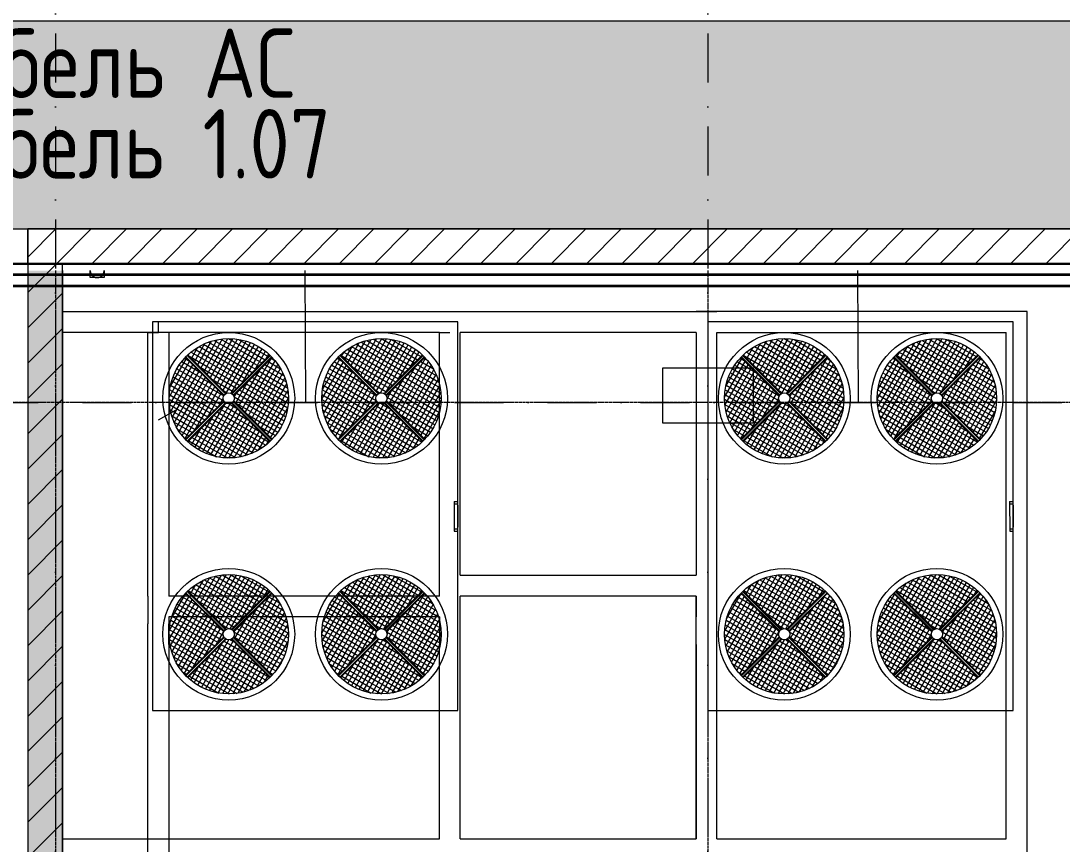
# Model space of a CAD drawing. Header units: millimetres. Extents: x 1499747 to 4230374, y -28481 to 441852.
# Drawn here: x 4033091 to 4040594, y 312929 to 318862 of the extents above; entities that cross this region are included whole.
import ezdxf
from ezdxf import colors
from ezdxf.entities.mleader import LeaderData, LeaderLine
from ezdxf.math import Vec2, Vec3
from ezdxf.xclip import XClip

# ---------------------------------------------------------------- set-up
doc = ezdxf.new("R2010")
doc.units = ezdxf.units.MM
doc.header["$MEASUREMENT"] = 0
doc.header["$XCLIPFRAME"] = 0
for name, pattern in [('CENTER2', [28.575, 19.05, -3.175, 3.175, -3.175]), ('Dot & Dashed', [670.277762, 352.777767, -176.388884, 0, -141.111112]), ('Штрихпунктирная', [670.277762, 352.777767, -176.388884, 0, -141.111112])]:
    doc.linetypes.add(name, pattern=pattern)
for name, color, linetype, lineweight in [('13 этаж_25_АР 06.03 custom_70_12 этаж_13_Интерьер - Мебель_Ном._пера__6_Ном._пера__6', 6, 'Continuous', 18), ('13 этаж_25_АР 06.03 custom_70_12 этаж_13_Интерьер - Мебель_Ном._пера__7_Ном._пера__7', 7, 'Continuous', 18), ('13 этаж_25_АР 06.03 custom_70_12 этаж_13_Интерьер - Мебель_Ном._пера__8_Ном._пера__8', 8, 'Continuous', 18), ('13 этаж_25_АР 06.03 custom_70__8 hatch_Ном._пера__8_Ном._пера__8', 8, 'Continuous', 18), ('13 этаж_25_АР 06.03 custom_70__Оси_Ном._пера__8_Ном._пера__8', 8, 'Continuous', 18), ('13 этаж_25_АР 06.03 custom_70_Defpoints_Ном._пера__7_Ном._пера__7', 7, 'Continuous', 18), ('13 этаж_25_АР 06.03 custom_70_TEXTS-_Ном._пера__1_Ном._пера__1', 1, 'Continuous', 18), ('13 этаж_25_АР 06.03 custom_70_Зина_Ном._пера__7_Ном._пера__7', 7, 'Continuous', 18), ('13 этаж_25_АР 06.03 custom_70_мет. конструкции_Ном._пера__5_Ном._пера__5', 5, 'Continuous', 18), ('13 этаж_25_АР 06.03 custom_70_ОВОРУДОВАНИЕ_Ном._пера__6_Ном._пера__6', 6, 'Continuous', 18), ('13 этаж_25_АР 06.03 custom_70_парапет 2_Ном._пера__8_Ном._пера__8', 8, 'Continuous', 18), ('13 этаж_25_АР 06.03 custom_70_Подложк_Ном._пера__1_Ном._пера__1', 1, 'Continuous', 18), ('13 этаж_25_АР 06.03 custom_70_Подложк_Ном._пера__8_Ном._пера__8', 8, 'Continuous', 18), ('13 этаж_25_Конструктив - Перекрытия_Ном._пера__1_Ном._пера__7', 7, 'Continuous', 18), ('13 этаж_25_Конструктив - Стены Ненесущие Газоблок_Ном._пера__169_Ном._пера__83', 83, 'Continuous', 18), ('13 этаж_25_Конструктив - Стены Ненесущие Газоблок_Ном._пера__47_Ном._пера__7', 7, 'Continuous', 18), ('13 этаж_25_Парапет_Ном._пера__102_Ном._пера__9', 9, 'Continuous', 18), ('13 этаж_25_Парапет_Ном._пера__20_Ном._пера__1', 1, 'Continuous', 18), ('13 этаж_25_Элемент Модели - Оси_Ном._пера__2_Ном._пера__8', 8, 'Continuous', 18), ('Кабель 2х6 mm', 150, 'Continuous', 30), ('ТП', 250, 'Continuous', 30)]:
    doc.layers.add(name, color=color, linetype=linetype, lineweight=lineweight)
doc.layers.add('Чертеж и Рисунок', color=7, linetype='Continuous')
doc.styles.add('ISOCPEUR_4', font='isocpeur.ttf', dxfattribs={"width": 0.85, "height": 250})
pattern_1 = [(45, (1023281.01, -133771.585), (42.09495, 154.348152), [198.4375, -39.6875, 0, -39.6875])]
pattern_2 = [(150, (1201054.5, 42537.222), (15.60195, 27.02337), []), (240, (1201054.5, 42537.222), (-27.02337, 15.60195), [])]
pattern_3 = [(150, (1201054.5, 42537.222), (15.60195, 27.02337), []), (240, (1201054.5, 42537.222), (-27.02337, 15.60195), [])]
pattern_4 = [(150, (1201154.5, 42537.222), (15.60195, 27.02337), []), (240, (1201154.5, 42537.222), (-27.02337, 15.60195), [])]
pattern_5 = [(150, (1201154.5, 42537.222), (15.60195, 27.02337), []), (240, (1201154.5, 42537.222), (-27.02337, 15.60195), [])]
pattern_6 = [(150, (1205056.69, 42537.222), (15.60195, 27.02337), []), (240, (1205056.69, 42537.222), (-27.02337, 15.60195), [])]
pattern_7 = [(150, (1205056.69, 42537.222), (15.60195, 27.02337), []), (240, (1205056.69, 42537.222), (-27.02337, 15.60195), [])]
pattern_8 = [(150, (1205156.69, 42537.222), (15.60195, 27.02337), []), (240, (1205156.69, 42537.222), (-27.02337, 15.60195), [])]
pattern_9 = [(150, (1205156.69, 42537.222), (15.60195, 27.02337), []), (240, (1205156.69, 42537.222), (-27.02337, 15.60195), [])]
pattern_10 = [(45, (1162404.69, 34264.05), (-127.2792, 127.2792), [])]

# ---------------------------------------------------------------- blocks, each defined once
blk = doc.blocks.new('Чертеж_4_25', base_point=(1186000, 29700))
at = {"layer": '13 этаж_25_АР 06.03 custom_70__8 hatch_Ном._пера__8_Ном._пера__8', "linetype": 'Continuous', "true_color": 0xc7c8ca}
h = blk.add_hatch(dxfattribs=at)
h.set_pattern_fill('ANSI36_0046_0019', color=9, style=0, pattern_type=2)
h.set_pattern_definition(pattern_1)
h.paths.add_polyline_path([(1199904.4, 34264.1), (1200104.7, 34264.1), (1200104.7, 45914.1), (1199904.5, 45914.1)])
h = blk.add_hatch(dxfattribs=at)
h.set_pattern_fill('ANSI36_0046_0019', color=9, style=0, pattern_type=2)
h.set_pattern_definition(pattern_1)
h.paths.add_polyline_path([(1200104.7, 45914.1), (1200104.7, 30164.1), (1200104.8, 30164.1), (1200104.8, 29914.1), (1200154.3, 29914.1), (1200154.3, 45914.1)])
at = {"layer": '13 этаж_25_АР 06.03 custom_70_ОВОРУДОВАНИЕ_Ном._пера__6_Ном._пера__6', "linetype": 'Continuous', "true_color": 0xc7c8ca}
h = blk.add_hatch(dxfattribs=at)
h.set_pattern_fill('NET_0046_0019', color=9, style=0, pattern_type=2)
h.set_pattern_definition(pattern_2)
h.paths.add_polyline_path([(1201333.9, 45030, -0.243355), (1201371.1, 45030), (1201647.7, 45306.7, 0.397572), (1201057.3, 45306.7)])
h = blk.add_hatch(dxfattribs=at)
h.set_pattern_fill('NET_0046_0019', color=9, style=0, pattern_type=2)
h.set_pattern_definition(pattern_4)
h.paths.add_polyline_path([(1202471.1, 45030), (1202747.7, 45306.7, 0.397572), (1202157.3, 45306.7), (1202433.9, 45030, -0.243355)])
h = blk.add_hatch(dxfattribs=at)
h.set_pattern_fill('NET_0046_0019', color=9, style=0, pattern_type=2)
h.set_pattern_definition(pattern_6)
h.paths.add_polyline_path([(1205336.1, 45030, -0.243355), (1205373.3, 45030), (1205649.9, 45306.7, 0.397572), (1205059.5, 45306.7)])
h = blk.add_hatch(dxfattribs=at)
h.set_pattern_fill('NET_0046_0019', color=9, style=0, pattern_type=2)
h.set_pattern_definition(pattern_8)
h.paths.add_polyline_path([(1206473.3, 45030), (1206749.9, 45306.7, 0.397572), (1206159.5, 45306.7), (1206436.1, 45030, -0.243355)])
h = blk.add_hatch(dxfattribs=at)
h.set_pattern_fill('NET_0046_0019', color=9, style=0, pattern_type=2)
h.set_pattern_definition(pattern_3)
h.paths.add_polyline_path([(1201039.9, 45289.3, 0.191496), (1200922.5, 44994.1, 0.191496), (1201039.9, 44698.8), (1201316.5, 44975.4, -0.119927), (1201312, 44994.1, -0.119927), (1201316.5, 45012.7)])
h = blk.add_hatch(dxfattribs=at)
h.set_pattern_fill('NET_0046_0019', color=9, style=0, pattern_type=2)
h.set_pattern_definition(pattern_3)
h.paths.add_polyline_path([(1201665.1, 44698.8, 0.191496), (1201782.5, 44994.1, 0.191496), (1201665.1, 45289.3), (1201388.5, 45012.7, -0.119927), (1201393, 44994.1, -0.119927), (1201388.5, 44975.4)])
h = blk.add_hatch(dxfattribs=at)
h.set_pattern_fill('NET_0046_0019', color=9, style=0, pattern_type=2)
h.set_pattern_definition(pattern_5)
h.paths.add_polyline_path([(1202139.9, 44698.8), (1202416.5, 44975.4, -0.119927), (1202412, 44994.1, -0.119927), (1202416.5, 45012.7), (1202139.9, 45289.3, 0.191496), (1202022.5, 44994.1, 0.191496)])
h = blk.add_hatch(dxfattribs=at)
h.set_pattern_fill('NET_0046_0019', color=9, style=0, pattern_type=2)
h.set_pattern_definition(pattern_5)
h.paths.add_polyline_path([(1202765.1, 45289.3), (1202488.5, 45012.7, -0.119927), (1202493, 44994.1, -0.119927), (1202488.5, 44975.4), (1202765.1, 44698.8, 0.191496), (1202882.5, 44994.1, 0.191496)])
h = blk.add_hatch(dxfattribs=at)
h.set_pattern_fill('NET_0046_0019', color=9, style=0, pattern_type=2)
h.set_pattern_definition(pattern_7)
h.paths.add_polyline_path([(1205042.1, 45289.3, 0.191496), (1204924.7, 44994.1, 0.191496), (1205042.1, 44698.8), (1205318.7, 44975.4, -0.119927), (1205314.2, 44994.1, -0.119927), (1205318.7, 45012.7)])
h = blk.add_hatch(dxfattribs=at)
h.set_pattern_fill('NET_0046_0019', color=9, style=0, pattern_type=2)
h.set_pattern_definition(pattern_7)
h.paths.add_polyline_path([(1205667.3, 44698.8, 0.191496), (1205784.7, 44994.1, 0.191496), (1205667.3, 45289.3), (1205390.7, 45012.7, -0.119927), (1205395.2, 44994.1, -0.119927), (1205390.7, 44975.4)])
h = blk.add_hatch(dxfattribs=at)
h.set_pattern_fill('NET_0046_0019', color=9, style=0, pattern_type=2)
h.set_pattern_definition(pattern_9)
h.paths.add_polyline_path([(1206142.1, 44698.8), (1206418.7, 44975.4, -0.119927), (1206414.2, 44994.1, -0.119927), (1206418.7, 45012.7), (1206142.1, 45289.3, 0.191496), (1206024.7, 44994.1, 0.191496)])
h = blk.add_hatch(dxfattribs=at)
h.set_pattern_fill('NET_0046_0019', color=9, style=0, pattern_type=2)
h.set_pattern_definition(pattern_9)
h.paths.add_polyline_path([(1206767.3, 45289.3), (1206490.7, 45012.7, -0.119927), (1206495.2, 44994.1, -0.119927), (1206490.7, 44975.4), (1206767.3, 44698.8, 0.191496), (1206884.7, 44994.1, 0.191496)])
h = blk.add_hatch(dxfattribs=at)
h.set_pattern_fill('NET_0046_0019', color=9, style=0, pattern_type=2)
h.set_pattern_definition(pattern_2)
h.paths.add_polyline_path([(1201057.3, 44681.4, 0.397572), (1201647.7, 44681.4), (1201371.1, 44958.1, -0.243355), (1201333.9, 44958.1)])
h = blk.add_hatch(dxfattribs=at)
h.set_pattern_fill('NET_0046_0019', color=9, style=0, pattern_type=2)
h.set_pattern_definition(pattern_4)
h.paths.add_polyline_path([(1202747.7, 44681.4), (1202471.1, 44958.1, -0.243355), (1202433.9, 44958.1), (1202157.3, 44681.4, 0.397572)])
h = blk.add_hatch(dxfattribs=at)
h.set_pattern_fill('NET_0046_0019', color=9, style=0, pattern_type=2)
h.set_pattern_definition(pattern_6)
h.paths.add_polyline_path([(1205059.5, 44681.4, 0.397572), (1205649.9, 44681.4), (1205373.3, 44958.1, -0.243355), (1205336.1, 44958.1)])
h = blk.add_hatch(dxfattribs=at)
h.set_pattern_fill('NET_0046_0019', color=9, style=0, pattern_type=2)
h.set_pattern_definition(pattern_8)
h.paths.add_polyline_path([(1206749.9, 44681.4), (1206473.3, 44958.1, -0.243355), (1206436.1, 44958.1), (1206159.5, 44681.4, 0.397572)])
h = blk.add_hatch(dxfattribs=at)
h.set_pattern_fill('NET_0046_0019', color=9, style=0, pattern_type=2)
h.set_pattern_definition(pattern_2)
h.paths.add_polyline_path([(1201057.3, 43606.7), (1201333.9, 43330, -0.243355), (1201371.1, 43330), (1201647.7, 43606.7, 0.397572)])
h = blk.add_hatch(dxfattribs=at)
h.set_pattern_fill('NET_0046_0019', color=9, style=0, pattern_type=2)
h.set_pattern_definition(pattern_4)
h.paths.add_polyline_path([(1202747.7, 43606.7, 0.397572), (1202157.3, 43606.7), (1202433.9, 43330, -0.243355), (1202471.1, 43330)])
h = blk.add_hatch(dxfattribs=at)
h.set_pattern_fill('NET_0046_0019', color=9, style=0, pattern_type=2)
h.set_pattern_definition(pattern_6)
h.paths.add_polyline_path([(1205059.5, 43606.7), (1205336.1, 43330, -0.243355), (1205373.3, 43330), (1205649.9, 43606.7, 0.397572)])
h = blk.add_hatch(dxfattribs=at)
h.set_pattern_fill('NET_0046_0019', color=9, style=0, pattern_type=2)
h.set_pattern_definition(pattern_8)
h.paths.add_polyline_path([(1206749.9, 43606.7, 0.397572), (1206159.5, 43606.7), (1206436.1, 43330, -0.243355), (1206473.3, 43330)])
h = blk.add_hatch(dxfattribs=at)
h.set_pattern_fill('NET_0046_0019', color=9, style=0, pattern_type=2)
h.set_pattern_definition(pattern_3)
h.paths.add_polyline_path([(1201039.9, 42998.8), (1201316.5, 43275.4, -0.119927), (1201312, 43294.1, -0.119927), (1201316.5, 43312.7), (1201039.9, 43589.3, 0.191496), (1200922.5, 43294.1, 0.191496)])
h = blk.add_hatch(dxfattribs=at)
h.set_pattern_fill('NET_0046_0019', color=9, style=0, pattern_type=2)
h.set_pattern_definition(pattern_3)
h.paths.add_polyline_path([(1201665.1, 43589.3), (1201388.5, 43312.7, -0.119927), (1201393, 43294.1, -0.119927), (1201388.5, 43275.4), (1201665.1, 42998.8, 0.191496), (1201782.5, 43294.1, 0.191496)])
h = blk.add_hatch(dxfattribs=at)
h.set_pattern_fill('NET_0046_0019', color=9, style=0, pattern_type=2)
h.set_pattern_definition(pattern_5)
h.paths.add_polyline_path([(1202139.9, 43589.3, 0.191496), (1202022.5, 43294.1, 0.191496), (1202139.9, 42998.8), (1202416.5, 43275.4, -0.119927), (1202412, 43294.1, -0.119927), (1202416.5, 43312.7)])
h = blk.add_hatch(dxfattribs=at)
h.set_pattern_fill('NET_0046_0019', color=9, style=0, pattern_type=2)
h.set_pattern_definition(pattern_5)
h.paths.add_polyline_path([(1202765.1, 42998.8, 0.191496), (1202882.5, 43294.1, 0.191496), (1202765.1, 43589.3), (1202488.5, 43312.7, -0.119927), (1202493, 43294.1, -0.119927), (1202488.5, 43275.4)])
h = blk.add_hatch(dxfattribs=at)
h.set_pattern_fill('NET_0046_0019', color=9, style=0, pattern_type=2)
h.set_pattern_definition(pattern_7)
h.paths.add_polyline_path([(1205042.1, 42998.8), (1205318.7, 43275.4, -0.119927), (1205314.2, 43294.1, -0.119927), (1205318.7, 43312.7), (1205042.1, 43589.3, 0.191496), (1204924.7, 43294.1, 0.191496)])
h = blk.add_hatch(dxfattribs=at)
h.set_pattern_fill('NET_0046_0019', color=9, style=0, pattern_type=2)
h.set_pattern_definition(pattern_7)
h.paths.add_polyline_path([(1205667.3, 43589.3), (1205390.7, 43312.7, -0.119927), (1205395.2, 43294.1, -0.119927), (1205390.7, 43275.4), (1205667.3, 42998.8, 0.191496), (1205784.7, 43294.1, 0.191496)])
h = blk.add_hatch(dxfattribs=at)
h.set_pattern_fill('NET_0046_0019', color=9, style=0, pattern_type=2)
h.set_pattern_definition(pattern_9)
h.paths.add_polyline_path([(1206142.1, 43589.3, 0.191496), (1206024.7, 43294.1, 0.191496), (1206142.1, 42998.8), (1206418.7, 43275.4, -0.119927), (1206414.2, 43294.1, -0.119927), (1206418.7, 43312.7)])
h = blk.add_hatch(dxfattribs=at)
h.set_pattern_fill('NET_0046_0019', color=9, style=0, pattern_type=2)
h.set_pattern_definition(pattern_9)
h.paths.add_polyline_path([(1206767.3, 42998.8, 0.191496), (1206884.7, 43294.1, 0.191496), (1206767.3, 43589.3), (1206490.7, 43312.7, -0.119927), (1206495.2, 43294.1, -0.119927), (1206490.7, 43275.4)])
h = blk.add_hatch(dxfattribs=at)
h.set_pattern_fill('NET_0046_0019', color=9, style=0, pattern_type=2)
h.set_pattern_definition(pattern_2)
h.paths.add_polyline_path([(1201333.9, 43258.1), (1201057.3, 42981.4, 0.397572), (1201647.7, 42981.4), (1201371.1, 43258.1, -0.243355)])
h = blk.add_hatch(dxfattribs=at)
h.set_pattern_fill('NET_0046_0019', color=9, style=0, pattern_type=2)
h.set_pattern_definition(pattern_4)
h.paths.add_polyline_path([(1202471.1, 43258.1, -0.243355), (1202433.9, 43258.1), (1202157.3, 42981.4, 0.397572), (1202747.7, 42981.4)])
h = blk.add_hatch(dxfattribs=at)
h.set_pattern_fill('NET_0046_0019', color=9, style=0, pattern_type=2)
h.set_pattern_definition(pattern_6)
h.paths.add_polyline_path([(1205336.1, 43258.1), (1205059.5, 42981.4, 0.397572), (1205649.9, 42981.4), (1205373.3, 43258.1, -0.243355)])
h = blk.add_hatch(dxfattribs=at)
h.set_pattern_fill('NET_0046_0019', color=9, style=0, pattern_type=2)
h.set_pattern_definition(pattern_8)
h.paths.add_polyline_path([(1206473.3, 43258.1, -0.243355), (1206436.1, 43258.1), (1206159.5, 42981.4, 0.397572), (1206749.9, 42981.4)])
at = {"layer": '13 этаж_25_Конструктив - Стены Ненесущие Газоблок_Ном._пера__169_Ном._пера__83', "linetype": 'Continuous', "true_color": 0xc7c8ca}
h = blk.add_hatch(dxfattribs=at)
h.set_pattern_fill('БЛОКИ_БЕТОННЫЕ_ЭФФЕКТИВН_72', color=9, style=0, pattern_type=2)
h.set_pattern_definition(pattern_10)
h.paths.add_polyline_path([(1214204.6, 46214.1), (1199904.7, 46214.1), (1199904.7, 45964.1), (1214204.6, 45964.1)])
h = blk.add_hatch(dxfattribs=at)
h.set_pattern_fill('БЛОКИ_БЕТОННЫЕ_ЭФФЕКТИВН_72', color=9, style=0, pattern_type=2)
h.set_pattern_definition(pattern_10)
h.paths.add_polyline_path([(1200154.7, 29914), (1200154.7, 45964.1), (1199904.7, 45964.1), (1199904.7, 29914)])
at = {"layer": '13 этаж_25_Парапет_Ном._пера__102_Ном._пера__9', "linetype": 'Continuous', "true_color": 0xc7c8ca}
blk.add_hatch(color=9, dxfattribs=at).paths.add_polyline_path([(1185903.5, 47714.1), (1185903.5, 46214.1), (1214604.6, 46214.1), (1214604.6, 47714.1)])
at = {"layer": '13 этаж_25_АР 06.03 custom_70_12 этаж_13_Интерьер - Мебель_Ном._пера__6_Ном._пера__6', "color": 9, "linetype": 'Continuous', "true_color": 0xc7c8ca, "flags": 128}
blk.add_lwpolyline([(1204479.7, 45214.1), (1205129.7, 45214.1), (1205129.7, 44814.1), (1204479.7, 44814.1)], close=True, dxfattribs=at)
at = {"layer": '13 этаж_25_АР 06.03 custom_70_12 этаж_13_Интерьер - Мебель_Ном._пера__7_Ном._пера__7', "color": 9, "linetype": 'Continuous', "true_color": 0xc7c8ca, "flags": 128}
for points in [[(1200769.9, 45469.1), (1200844.9, 45469.1), (1200844.9, 45544.1)], [(1200919.9, 45469.1), (1200769.9, 45469.1)], [(1202869.9, 45469.1), (1202944.9, 45469.1)]]:
    blk.add_lwpolyline(points, dxfattribs=at)
at = {"layer": '13 этаж_25_АР 06.03 custom_70_12 этаж_13_Интерьер - Мебель_Ном._пера__8_Ном._пера__8', "color": 9, "linetype": 'Continuous', "true_color": 0xc7c8ca, "flags": 128}
blk.add_lwpolyline([(1204479.7, 45214.1), (1205129.7, 45214.1), (1205129.7, 44814.1), (1204479.7, 44814.1)], close=True, dxfattribs=at)
at = {"layer": '13 этаж_25_АР 06.03 custom_70__Оси_Ном._пера__8_Ном._пера__8', "color": 9, "linetype": 'CENTER2', "true_color": 0xc7c8ca}
for p, q in [((1200104.7, 45914.1), (1200104.7, 30164.1)), ((1204804.7, 45914.1), (1204804.7, 16114.1)), ((1214204.7, 44964.1), (1198773.7, 44964.1))]:
    blk.add_line(p, q, dxfattribs=at)
at = {"layer": '13 этаж_25_АР 06.03 custom_70_Defpoints_Ном._пера__7_Ном._пера__7', "color": 9, "linetype": 'Continuous', "true_color": 0xc7c8ca}
for p, q in [((1202976.3, 44234), (1202999.3, 44234)), ((1206978.5, 44234), (1207001.5, 44234)), ((1202976.7, 44054), (1202999.7, 44054)), ((1206978.9, 44054), (1207001.9, 44054))]:
    blk.add_line(p, q, dxfattribs=at)
at = {"layer": '13 этаж_25_АР 06.03 custom_70_TEXTS-_Ном._пера__1_Ном._пера__1', "color": 9, "linetype": 'Continuous', "true_color": 0xc7c8ca}
for p, q in [((1201908.1, 44964.1), (1201903, 45914.1)), ((1205889.3, 44964.1), (1205884.3, 45914.1))]:
    blk.add_line(p, q, dxfattribs=at)
at = {"layer": '13 этаж_25_АР 06.03 custom_70_Зина_Ном._пера__7_Ном._пера__7', "color": 9, "linetype": 'Continuous', "true_color": 0xc7c8ca}
blk.add_line((1200971.5, 44909.1), (1200844.3, 44836.5), dxfattribs=at)
at = {"layer": '13 этаж_25_АР 06.03 custom_70_мет. конструкции_Ном._пера__5_Ном._пера__5', "color": 9, "linetype": 'Continuous', "true_color": 0xc7c8ca, "flags": 128}
for points in [[(1200154.3, 45469.1), (1200154.3, 45619.1), (1200769.9, 45619.1)], [(1200769.9, 45619.1), (1204869.9, 45619.1)], [(1204869.9, 45619.1), (1204719.9, 45619.1)], [(1206954.7, 37869.1), (1207104.7, 37869.1), (1207104.7, 45619.1), (1204869.9, 45619.1)], [(1200769.9, 45469.1), (1200169.9, 45469.1), (1200154.3, 45469.1)], [(1200769.9, 43569.1), (1200769.9, 45469.1)], [(1202869.9, 45469.1), (1200919.9, 45469.1), (1200919.9, 43569.1)], [(1202869.9, 43569.1), (1202869.9, 45469.1)], [(1204719.9, 45469.1), (1203019.9, 45469.1)], [(1203019.9, 43719.1), (1203019.9, 45469.1)], [(1204719.9, 45469.1), (1204719.9, 43719.1)], [(1204869.9, 43569.1), (1204869.9, 45469.1)], [(1204869.9, 45469.1), (1206954.7, 45469.1)], [(1206954.7, 41819.1), (1206954.7, 45469.1)], [(1203019.9, 43719.1), (1204719.9, 43719.1)], [(1200769.9, 43569.1), (1200769.9, 43369.1)], [(1202869.9, 43569.1), (1200919.9, 43569.1)], [(1204719.9, 43569.1), (1203019.9, 43569.1)], [(1204719.9, 41819.1), (1204719.9, 43569.1), (1203019.9, 43569.1)], [(1203019.9, 43419.1), (1203019.9, 43569.1)], [(1204719.9, 43569.1), (1204719.9, 43419.1)], [(1204869.9, 43369.1), (1204869.9, 43419.1), (1204869.9, 43569.1)], [(1200769.9, 38019.1), (1200769.9, 43369.1)], [(1202869.9, 43419.1), (1200919.9, 43419.1), (1200919.9, 43369.1)], [(1200919.9, 43219.1), (1200919.9, 43369.1)], [(1200919.9, 43369.1), (1200919.9, 40569.1)], [(1202869.9, 43419.1), (1202869.9, 43219.1)], [(1203019.9, 41819.1), (1203019.9, 43419.1)], [(1204719.9, 41819.1), (1204719.9, 43419.1)], [(1204869.9, 41819.1), (1204869.9, 43369.1)], [(1202869.9, 41819.1), (1202869.9, 43219.1)], [(1204719.9, 43219.1), (1204719.9, 41819.1)], [(1200154.3, 41669.1), (1200154.3, 41819.1), (1200769.9, 41819.1)], [(1202869.9, 41669.1), (1200769.9, 41669.1), (1200769.9, 41819.1), (1202869.9, 41819.1)], [(1203019.9, 41819.1), (1204719.9, 41819.1)], [(1204869.9, 41819.1), (1206954.7, 41819.1)]]:
    blk.add_lwpolyline(points, dxfattribs=at)
at = {"layer": '13 этаж_25_АР 06.03 custom_70_ОВОРУДОВАНИЕ_Ном._пера__6_Ном._пера__6', "color": 9, "linetype": 'Continuous', "true_color": 0xc7c8ca}
for p, q in [((1201316.5, 45012.7), (1201039.8, 45289.4)), ((1201319.8, 45018), (1201044.1, 45293.7)), ((1201328.5, 45026.7), (1201052.8, 45302.4)), ((1201333.9, 45030), (1201057.1, 45306.8)), ((1201647.9, 45306.8), (1201371.1, 45030)), ((1201652.2, 45302.4), (1201376.5, 45026.7)), ((1201660.9, 45293.7), (1201385.2, 45018)), ((1201665.2, 45289.4), (1201388.5, 45012.7)), ((1202139.8, 45289.4), (1202416.5, 45012.7)), ((1202144.1, 45293.7), (1202419.8, 45018)), ((1202152.8, 45302.4), (1202428.5, 45026.7)), ((1202157.1, 45306.8), (1202433.9, 45030)), ((1202471.1, 45030), (1202747.9, 45306.8)), ((1202476.5, 45026.7), (1202752.2, 45302.4)), ((1202485.2, 45018), (1202760.9, 45293.7)), ((1202488.5, 45012.7), (1202765.2, 45289.4)), ((1205318.7, 45012.7), (1205042, 45289.4)), ((1205322, 45018), (1205046.3, 45293.7)), ((1205330.7, 45026.7), (1205055, 45302.4)), ((1205336.1, 45030), (1205059.3, 45306.8)), ((1205650, 45306.8), (1205373.3, 45030)), ((1205654.4, 45302.4), (1205378.7, 45026.7)), ((1205663.1, 45293.7), (1205387.4, 45018)), ((1205667.4, 45289.4), (1205390.7, 45012.7)), ((1206142, 45289.4), (1206418.7, 45012.7)), ((1206146.3, 45293.7), (1206422, 45018)), ((1206155, 45302.4), (1206430.7, 45026.7)), ((1206159.3, 45306.8), (1206436.1, 45030)), ((1206473.3, 45030), (1206750, 45306.8)), ((1206478.7, 45026.7), (1206754.4, 45302.4)), ((1206487.4, 45018), (1206763.1, 45293.7)), ((1206490.7, 45012.7), (1206767.4, 45289.4)), ((1201316.5, 44975.4), (1201039.8, 44698.7)), ((1201319.8, 44970.1), (1201044.1, 44694.4)), ((1201328.5, 44961.4), (1201052.8, 44685.7)), ((1201333.9, 44958.1), (1201057.1, 44681.3)), ((1201647.9, 44681.3), (1201371.1, 44958.1)), ((1201652.2, 44685.7), (1201376.5, 44961.4)), ((1201660.9, 44694.4), (1201385.2, 44970.1)), ((1201665.2, 44698.7), (1201388.5, 44975.4)), ((1202139.8, 44698.7), (1202416.5, 44975.4)), ((1202144.1, 44694.4), (1202419.8, 44970.1)), ((1202152.8, 44685.7), (1202428.5, 44961.4)), ((1202157.1, 44681.3), (1202433.9, 44958.1)), ((1202471.1, 44958.1), (1202747.9, 44681.3)), ((1202476.5, 44961.4), (1202752.2, 44685.7)), ((1202485.2, 44970.1), (1202760.9, 44694.4)), ((1202488.5, 44975.4), (1202765.2, 44698.7)), ((1205318.7, 44975.4), (1205042, 44698.7)), ((1205322, 44970.1), (1205046.3, 44694.4)), ((1205330.7, 44961.4), (1205055, 44685.7)), ((1205336.1, 44958.1), (1205059.3, 44681.3)), ((1205650, 44681.3), (1205373.3, 44958.1)), ((1205654.4, 44685.7), (1205378.7, 44961.4)), ((1205663.1, 44694.4), (1205387.4, 44970.1)), ((1205667.4, 44698.7), (1205390.7, 44975.4)), ((1206142, 44698.7), (1206418.7, 44975.4)), ((1206146.3, 44694.4), (1206422, 44970.1)), ((1206155, 44685.7), (1206430.7, 44961.4)), ((1206159.3, 44681.3), (1206436.1, 44958.1)), ((1206473.3, 44958.1), (1206750, 44681.3)), ((1206478.7, 44961.4), (1206754.4, 44685.7)), ((1206487.4, 44970.1), (1206763.1, 44694.4)), ((1206490.7, 44975.4), (1206767.4, 44698.7)), ((1202976.3, 44251.5), (1202999.3, 44251.5)), ((1202976.3, 44251.5), (1202976.7, 44036.5)), ((1202999.3, 44251.5), (1202999.7, 44036.5)), ((1203002.3, 44223.1), (1203002.7, 44065.1)), ((1206978.5, 44251.5), (1207001.5, 44251.5)), ((1206978.5, 44251.5), (1206978.9, 44036.5)), ((1207001.5, 44251.5), (1207001.9, 44036.5)), ((1207004.5, 44223.1), (1207004.9, 44065.1)), ((1202976.7, 44036.5), (1202999.7, 44036.5)), ((1206978.9, 44036.5), (1207001.9, 44036.5)), ((1201319.8, 43318), (1201044.1, 43593.7)), ((1201328.5, 43326.7), (1201052.8, 43602.4)), ((1201333.9, 43330), (1201057.1, 43606.8)), ((1201647.9, 43606.8), (1201371.1, 43330)), ((1201652.2, 43602.4), (1201376.5, 43326.7)), ((1201660.9, 43593.7), (1201385.2, 43318)), ((1202144.1, 43593.7), (1202419.8, 43318)), ((1202152.8, 43602.4), (1202428.5, 43326.7)), ((1202157.1, 43606.8), (1202433.9, 43330)), ((1202471.1, 43330), (1202747.9, 43606.8)), ((1202476.5, 43326.7), (1202752.2, 43602.4)), ((1202485.2, 43318), (1202760.9, 43593.7)), ((1205322, 43318), (1205046.3, 43593.7)), ((1205330.7, 43326.7), (1205055, 43602.4)), ((1205336.1, 43330), (1205059.3, 43606.8)), ((1205650, 43606.8), (1205373.3, 43330)), ((1205654.4, 43602.4), (1205378.7, 43326.7)), ((1205663.1, 43593.7), (1205387.4, 43318)), ((1206146.3, 43593.7), (1206422, 43318)), ((1206155, 43602.4), (1206430.7, 43326.7)), ((1206159.3, 43606.8), (1206436.1, 43330)), ((1206473.3, 43330), (1206750, 43606.8)), ((1206478.7, 43326.7), (1206754.4, 43602.4)), ((1206487.4, 43318), (1206763.1, 43593.7)), ((1201316.5, 43312.7), (1201039.8, 43589.4)), ((1201665.2, 43589.4), (1201388.5, 43312.7)), ((1202139.8, 43589.4), (1202416.5, 43312.7)), ((1202488.5, 43312.7), (1202765.2, 43589.4)), ((1205318.7, 43312.7), (1205042, 43589.4)), ((1205667.4, 43589.4), (1205390.7, 43312.7)), ((1206142, 43589.4), (1206418.7, 43312.7)), ((1206490.7, 43312.7), (1206767.4, 43589.4)), ((1201316.5, 43275.4), (1201039.8, 42998.7)), ((1201319.8, 43270.1), (1201044.1, 42994.4)), ((1201328.5, 43261.4), (1201052.8, 42985.7)), ((1201333.9, 43258.1), (1201057.1, 42981.3)), ((1201647.9, 42981.3), (1201371.1, 43258.1)), ((1201652.2, 42985.7), (1201376.5, 43261.4)), ((1201660.9, 42994.4), (1201385.2, 43270.1)), ((1201665.2, 42998.7), (1201388.5, 43275.4)), ((1202139.8, 42998.7), (1202416.5, 43275.4)), ((1202144.1, 42994.4), (1202419.8, 43270.1)), ((1202152.8, 42985.7), (1202428.5, 43261.4)), ((1202157.1, 42981.3), (1202433.9, 43258.1)), ((1202471.1, 43258.1), (1202747.9, 42981.3)), ((1202476.5, 43261.4), (1202752.2, 42985.7)), ((1202485.2, 43270.1), (1202760.9, 42994.4)), ((1202488.5, 43275.4), (1202765.2, 42998.7)), ((1205318.7, 43275.4), (1205042, 42998.7)), ((1205322, 43270.1), (1205046.3, 42994.4)), ((1205330.7, 43261.4), (1205055, 42985.7)), ((1205336.1, 43258.1), (1205059.3, 42981.3)), ((1205650, 42981.3), (1205373.3, 43258.1)), ((1205654.4, 42985.7), (1205378.7, 43261.4)), ((1205663.1, 42994.4), (1205387.4, 43270.1)), ((1205667.4, 42998.7), (1205390.7, 43275.4)), ((1206142, 42998.7), (1206418.7, 43275.4)), ((1206146.3, 42994.4), (1206422, 43270.1)), ((1206155, 42985.7), (1206430.7, 43261.4)), ((1206159.3, 42981.3), (1206436.1, 43258.1)), ((1206473.3, 43258.1), (1206750, 42981.3)), ((1206478.7, 43261.4), (1206754.4, 42985.7)), ((1206487.4, 43270.1), (1206763.1, 42994.4)), ((1206490.7, 43275.4), (1206767.4, 42998.7))]:
    blk.add_line(p, q, dxfattribs=at)
at = {"layer": '13 этаж_25_АР 06.03 custom_70_ОВОРУДОВАНИЕ_Ном._пера__6_Ном._пера__6', "color": 9, "linetype": 'Continuous', "true_color": 0xc7c8ca, "flags": 128}
for points in [[(1200802.5, 42744.1), (1203002.5, 42744.1), (1203002.5, 45544.1), (1200802.5, 45544.1)], [(1204804.7, 42744.1), (1207004.7, 42744.1), (1207004.7, 45544.1), (1204804.7, 45544.1)]]:
    blk.add_lwpolyline(points, close=True, dxfattribs=at)
at = {"layer": '13 этаж_25_АР 06.03 custom_70_ОВОРУДОВАНИЕ_Ном._пера__6_Ном._пера__6', "color": 9, "linetype": 'Continuous', "true_color": 0xc7c8ca}
for centre, radius in [((1201352.5, 44994.1), 474.7), ((1202452.5, 44994.1), 474.7), ((1205354.7, 44994.1), 474.7), ((1206454.7, 44994.1), 474.7), ((1201352.5, 44994.1), 430), ((1201352.5, 44994.1), 430), ((1202452.5, 44994.1), 430), ((1202452.5, 44994.1), 430), ((1205354.7, 44994.1), 430), ((1205354.7, 44994.1), 430), ((1206454.7, 44994.1), 430), ((1206454.7, 44994.1), 430), ((1201352.5, 44994.1), 40.5), ((1202452.5, 44994.1), 40.5), ((1205354.7, 44994.1), 40.5), ((1206454.7, 44994.1), 40.5), ((1201352.5, 43294.1), 474.7), ((1202452.5, 43294.1), 474.7), ((1205354.7, 43294.1), 474.7), ((1206454.7, 43294.1), 474.7), ((1201352.5, 43294.1), 430), ((1201352.5, 43294.1), 430), ((1202452.5, 43294.1), 430), ((1202452.5, 43294.1), 430), ((1205354.7, 43294.1), 430), ((1205354.7, 43294.1), 430), ((1206454.7, 43294.1), 430), ((1206454.7, 43294.1), 430), ((1201352.5, 43294.1), 40.5), ((1202452.5, 43294.1), 40.5), ((1205354.7, 43294.1), 40.5), ((1206454.7, 43294.1), 40.5)]:
    blk.add_circle(centre, radius, dxfattribs=at)
at = {"layer": '13 этаж_25_АР 06.03 custom_70_парапет 2_Ном._пера__8_Ном._пера__8', "color": 9, "linetype": 'Continuous', "true_color": 0xc7c8ca}
for p, q in [((1199904.7, 45914.1), (1199904.3, 30164.1)), ((1200154.5, 45914.1), (1200154.3, 44364.2)), ((1200154.3, 44364.2), (1200154.3, 29914.1))]:
    blk.add_line(p, q, dxfattribs=at)
at = {"layer": '13 этаж_25_АР 06.03 custom_70_Подложк_Ном._пера__1_Ном._пера__1', "color": 9, "linetype": 'Continuous', "true_color": 0xc7c8ca}
blk.add_arc((1200404.5, 45914), 50, 179.96947, 0.03053, dxfattribs=at)
at = {"layer": '13 этаж_25_АР 06.03 custom_70_Подложк_Ном._пера__8_Ном._пера__8', "color": 9, "linetype": 'Continuous', "true_color": 0xc7c8ca, "flags": 128}
blk.add_lwpolyline([(1200454.5, 45914.1), (1200454.5, 45864), (1200354.5, 45864), (1200354.5, 45914.1)], dxfattribs=at)
at = {"layer": '13 этаж_25_Конструктив - Перекрытия_Ном._пера__1_Ном._пера__7', "linetype": 'Continuous', "flags": 128}
blk.add_lwpolyline([(1199854.4, 29914), (1199854.4, 15864.1), (1214454.7, 15864.1), (1214454.6, 46214.1), (1199904.7, 46214.1), (1199904.7, 29914)], close=True, dxfattribs=at)
at = {"layer": '13 этаж_25_Конструктив - Стены Ненесущие Газоблок_Ном._пера__47_Ном._пера__7', "color": 9, "linetype": 'Continuous', "true_color": 0xc7c8ca, "flags": 128}
for points in [[(1214204.6, 46214.1), (1199904.7, 46214.1)], [(1199904.7, 45964.1), (1199904.7, 46214.1)], [(1199904.7, 45964.1), (1199904.7, 29914)], [(1200154.7, 29914), (1200154.7, 45964.1)], [(1200154.7, 45964.1), (1214204.6, 45964.1)]]:
    blk.add_lwpolyline(points, dxfattribs=at)
at = {"layer": '13 этаж_25_Парапет_Ном._пера__20_Ном._пера__1', "color": 9, "linetype": 'Continuous', "true_color": 0xc7c8ca}
for p, q in [((1185903.5, 47714.1), (1214604.6, 47714.1)), ((1185903.5, 46214.1), (1214604.6, 46214.1))]:
    blk.add_line(p, q, dxfattribs=at)
at = {"layer": '13 этаж_25_Парапет_Ном._пера__20_Ном._пера__1', "color": 9, "linetype": 'Dot & Dashed', "true_color": 0xc7c8ca}
blk.add_line((1185903.5, 46214.1), (1214604.6, 46214.1), dxfattribs=at)
at = {"layer": '13 этаж_25_Элемент Модели - Оси_Ном._пера__2_Ном._пера__8', "linetype": 'Штрихпунктирная'}
for p, q in [((1200104.7, 48964.1), (1200104.7, 14064.1)), ((1204804.7, 48964.1), (1204804.7, 14064.1)), ((1159404.7, 45964.1), (1216204.7, 45964.1)), ((1159404.7, 44964.1), (1216204.7, 44964.1))]:
    blk.add_line(p, q, dxfattribs=at)

msp = doc.modelspace()

# ---------------------------------------------------------------- block references
at = {"layer": 'Чертеж и Рисунок', "linetype": 'Continuous'}
ref = msp.add_blockref('Чертеж_4_25', (4019236.496, 300847.94317), dxfattribs=at)
XClip(ref).set_block_clipping_path([(1144000, 0), (1228000, 59400.0000000006)])

# ---------------------------------------------------------------- next in the draw order: linework, layer by layer
at = {"layer": 'Кабель 2х6 mm', "lineweight": 35}
for points in [[(4029091.04271, 315814.5535), (4030381.67151, 315814.5535), (4030381.67151, 316649.11629), (4031048.28353, 316649.11629), (4031048.28353, 317362.02553), (4031845.3742, 317362.02553), (4031845.3742, 316951.48251), (4042565.71921, 316951.48251), (4042565.71921, 317361.99889), (4047841.10795, 317361.99889), (4047841.10774, 318861.99394)], [(4047482.34416, 317686.47982), (4047482.34416, 317464.15925), (4042499.35173, 317441.05888), (4042499.35173, 317031.34438), (4031897.94818, 317031.34438), (4031897.94818, 317450.33301), (4030967.90219, 317450.33301), (4030967.90219, 316792.41036), (4030275.28522, 316792.41036), (4030275.28522, 315890.58269), (4029091.04271, 315890.58269)], [(4029091.04271, 315965.26183), (4030133.43684, 315965.26183), (4030133.43684, 316939.94492), (4030854.19169, 316939.94492), (4030854.19169, 317572.38549), (4031958.99877, 317572.38549), (4031958.99877, 317110.86581), (4042440.94967, 317113.12206), (4042440.94967, 317554.4832), (4047280.78159, 317554.4832), (4047280.78159, 317684.36153)]]:
    msp.add_lwpolyline(points, dxfattribs=at)

# ---------------------------------------------------------------- next in the draw order: leaders
at = {"layer": 'ТП', "lineweight": 30}
ml = msp.add_multileader_mtext('Standard', dxfattribs=at)
ml.set_content('Кабель АС', color=256, style='ISOCPEUR_4')
ml.set_leader_properties()
ml.build(insert=Vec2(0, 0))
ml.multileader.update_dxf_attribs({"text_right_attachment_type": 6, "dogleg_length": 0.36, "arrow_head_size": 0.18})
ctx = ml.context
ctx.base_point, ctx.char_height, ctx.arrow_head_size, ctx.landing_gap_size, ctx.plane_origin, ctx.plane_x_axis, ctx.plane_y_axis = Vec3(4032327.95598, 318555.30493), 500, 0.18, 0.09, Vec3(4044670.57754, 317153.67868), Vec3(0.9999997664, 0.0006834744), Vec3(-0.0006834744, 0.9999997664)
ctx.right_attachment = 6
notes = []
notes.append((ctx, [(0, (1, 1, 0), (4032327.95598, 318555.30493), (0.9999997664, 0.0006834744), 0.00000000013, [(0, [(4030630.81943, 317869.2715)], 0, [])])]))
ctx.mtext.insert, ctx.mtext.text_direction, ctx.mtext.rotation, ctx.mtext.width, ctx.mtext.flow_direction = Vec3(4032327.87511, 318805.30493), Vec3(0.9999997664, 0.0006834744), 0.0006834744, 3333.2408404, 5
ml = msp.add_multileader_mtext('Standard', dxfattribs=at)
ml.set_content('Кабель 1.07', color=256, style='ISOCPEUR_4')
ml.set_leader_properties()
ml.build(insert=Vec2(0, 0))
ml.multileader.update_dxf_attribs({"text_right_attachment_type": 6, "dogleg_length": 0.36, "arrow_head_size": 0.18})
ctx = ml.context
ctx.base_point, ctx.char_height, ctx.arrow_head_size, ctx.landing_gap_size, ctx.plane_origin, ctx.plane_x_axis, ctx.plane_y_axis = Vec3(4032322.53994, 317974.44795), 500, 0.18, 0.09, Vec3(4044792.73295, 316854.68643), Vec3(0.9999997664, 0.0006834744), Vec3(-0.0006834744, 0.9999997664)
ctx.right_attachment = 6
notes.append((ctx, [(0, (1, 1, 0), (4032322.53994, 317974.44795), (0.9999997664, 0.0006834744), 0.00000000013, [(0, [(4030744.06816, 317864.96197)], 0, [])])]))
ctx.mtext.insert, ctx.mtext.text_direction, ctx.mtext.rotation, ctx.mtext.width, ctx.mtext.flow_direction = Vec3(4032322.45907, 318224.44795), Vec3(0.9999997664, 0.0006834744), 0.0006834744, 3333.2408404, 5
for ctx, leaders in notes:
    for number, flags, end, landing, length, lines in leaders:
        leader = LeaderData()
        leader.index, (leader.has_last_leader_line, leader.has_dogleg_vector, leader.attachment_direction) = number, flags
        leader.last_leader_point, leader.dogleg_vector, leader.dogleg_length = Vec3(end), Vec3(landing), length
        for number, points, colour, breaks in lines:
            line = LeaderLine()
            line.index, line.vertices, line.color, line.breaks = number, Vec3.list(points), colors.encode_raw_color(colour), breaks
            leader.lines.append(line)
        ctx.leaders.append(leader)

doc.saveas('drawing.dxf')
